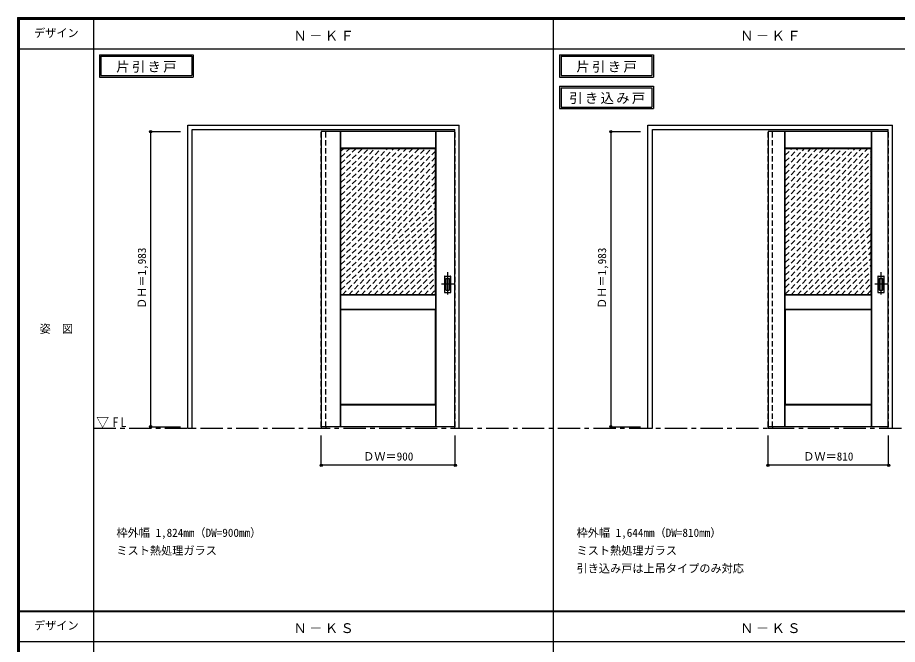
# Model space of a CAD drawing. Units: millimetres, scale not verified. Extents: x -6000 to 5700, y -4307 to 4260.
# Drawn here: x -6000 to -87, y -36 to 4175 of the extents above; entities that cross this region are included whole.
import ezdxf
from ezdxf.enums import TextEntityAlignment as Align

# ---------------------------------------------------------------- set-up
doc = ezdxf.new("R2010")
doc.units = ezdxf.units.MM
doc.header["$LTSCALE"] = 30
doc.header["$PDMODE"] = 32
doc.header["$PDSIZE"] = 15
doc.linetypes.add('CHAIN1', pattern=[8, 5, -1, 1, -1])
doc.linetypes.add('DASHED1', pattern=[1.8, 1.2, -0.6])
for name, color, linetype in [('0-1_通り芯', 4, 'CHAIN1'), ('0-2_扉', 4, 'DASHED1'), ('0-3_仕上げ', 7, 'Continuous'), ('0-4_枠', 3, 'Continuous'), ('0-6_引手', 3, 'Continuous'), ('0-A_文字', 7, 'Continuous'), ('0-B_寸法', 7, 'Continuous'), ('0-C_ハッチ', 4, 'DASHED1'), ('F-1_枠', 6, 'Continuous'), ('F-A_文字', 7, 'Continuous')]:
    doc.layers.add(name, color=color, linetype=linetype)
doc.styles.add('ＭＳ ゴシック', font='')
doc.styles.get('ＭＳ ゴシック').set_extended_font_data('MS Gothic')

msp = doc.modelspace()

# ---------------------------------------------------------------- linework, layer by layer
at = {"layer": '0-1_通り芯'}
for p, q in [((-3109.75, 2465), (-3109.75, 2303)), ((-197.25, 2465), (-197.25, 2303)), ((-3068.75, 2384), (-3150.75, 2384)), ((-156.25, 2384), (-238.25, 2384))]:
    msp.add_line(p, q, dxfattribs=at)
at = {"layer": '0-1_通り芯', "color": 7}
msp.add_line((-5490, 1418), (3233.5, 1418), dxfattribs=at)
at = {"layer": '0-2_扉'}
for p, q in [((-3958.75, 3409.5), (-3958.75, 3405.5)), ((-3061.75, 3409.5), (-3058.75, 3409.5)), ((-3058.75, 1426.5), (-3058.75, 3409.5)), ((-956.25, 3409.5), (-956.25, 3405.5)), ((-149.25, 3409.5), (-146.25, 3409.5)), ((-3061.75, 1426.5), (-3058.75, 1426.5))]:
    msp.add_line(p, q, dxfattribs=at)
at = {"layer": '0-2_扉', "color": 3, "linetype": 'Continuous'}
for p, q in [((-3061.75, 3409.5), (-3958.75, 3409.5)), ((-3958.75, 3409.5), (-3958.75, 1426.5)), ((-956.25, 3409.5), (-956.25, 1426.5)), ((-149.25, 3409.5), (-956.25, 3409.5)), ((-3061.75, 1426.5), (-3958.75, 1426.5)), ((-149.25, 1426.5), (-956.25, 1426.5))]:
    msp.add_line(p, q, dxfattribs=at)
at = {"layer": '0-2_扉'}
msp.add_lwpolyline([(-149.25, 1426.5), (-146.25, 1426.5), (-146.25, 3409.5)], dxfattribs=at)
at = {"layer": '0-3_仕上げ'}
for p, q in [((-3830.75, 1426.5), (-3830.75, 3409.5)), ((-3829.25, 3296), (-3829.25, 3409.5)), ((-3827.75, 3297.5), (-3827.75, 3409.5)), ((-3189.75, 3297.5), (-3189.75, 3409.5)), ((-3188.25, 3296), (-3188.25, 3409.5)), ((-3186.75, 1426.5), (-3186.75, 3409.5)), ((-844.25, 1426.5), (-844.25, 3409.5)), ((-841.25, 3297.5), (-841.25, 3409.5)), ((-261.25, 3297.5), (-261.25, 3409.5)), ((-259.75, 3296), (-259.75, 3409.5)), ((-258.25, 1426.5), (-258.25, 3409.5)), ((-3826.75, 3293.5), (-3829.25, 3296)), ((-3188.25, 3296), (-3190.75, 3293.5)), ((-3189.75, 3297.5), (-3188.25, 3296)), ((-841.25, 3297.5), (-842.75, 3296)), ((-261.25, 3297.5), (-841.25, 3297.5)), ((-3829.25, 2216), (-3829.25, 2311)), ((-3827.75, 2217.5), (-3827.75, 2309.5)), ((-3190.75, 2313.5), (-3188.25, 2311)), ((-3189.75, 2309.5), (-3188.25, 2311)), ((-3189.75, 2217.5), (-3189.75, 2309.5)), ((-3188.25, 2216), (-3188.25, 2311)), ((-842.75, 2216), (-842.75, 2311)), ((-261.25, 2309.5), (-841.25, 2309.5)), ((-841.25, 2217.5), (-841.25, 2309.5)), ((-262.25, 2313.5), (-259.75, 2311)), ((-261.25, 2309.5), (-259.75, 2311)), ((-261.25, 2217.5), (-261.25, 2309.5)), ((-259.75, 2216), (-259.75, 2311)), ((-3827.75, 2217.5), (-3829.25, 2216)), ((-3826.75, 2213.5), (-3829.25, 2216)), ((-3827.75, 2217.5), (-3189.75, 2217.5)), ((-841.25, 2217.5), (-842.75, 2216)), ((-840.25, 2213.5), (-842.75, 2216)), ((-841.25, 2217.5), (-261.25, 2217.5)), ((-3829.25, 1426.5), (-3829.25, 1574)), ((-3827.75, 1426.5), (-3827.75, 1572.5)), ((-3190.75, 1576.5), (-3188.25, 1574)), ((-3189.75, 1572.5), (-3188.25, 1574)), ((-3189.75, 1426.5), (-3189.75, 1572.5)), ((-3188.25, 1426.5), (-3188.25, 1574)), ((-842.75, 1426.5), (-842.75, 1574)), ((-841.25, 1426.5), (-841.25, 1572.5)), ((-261.25, 1572.5), (-841.25, 1572.5)), ((-262.25, 1576.5), (-259.75, 1574)), ((-261.25, 1572.5), (-259.75, 1574)), ((-261.25, 1426.5), (-261.25, 1572.5)), ((-259.75, 1426.5), (-259.75, 1574))]:
    msp.add_line(p, q, dxfattribs=at)
at = {"layer": '0-3_仕上げ', "color": 3}
for p, q in [((-3190.75, 3293.5), (-3826.75, 3293.5)), ((-3826.75, 2313.5), (-3826.75, 3293.5)), ((-3190.75, 2313.5), (-3190.75, 3293.5)), ((-262.25, 3293.5), (-840.25, 3293.5)), ((-840.25, 2313.5), (-840.25, 3293.5)), ((-262.25, 2313.5), (-262.25, 3293.5)), ((-3190.75, 2313.5), (-3826.75, 2313.5)), ((-262.25, 2313.5), (-840.25, 2313.5)), ((-3826.75, 2213.5), (-3190.75, 2213.5)), ((-3826.75, 1576.5), (-3826.75, 2213.5)), ((-3190.75, 1576.5), (-3190.75, 2213.5)), ((-840.25, 2213.5), (-262.25, 2213.5)), ((-840.25, 2213.5), (-840.25, 1576.5)), ((-262.25, 2213.5), (-262.25, 1576.5)), ((-3190.75, 1576.5), (-3826.75, 1576.5)), ((-262.25, 1576.5), (-840.25, 1576.5))]:
    msp.add_line(p, q, dxfattribs=at)
at = {"layer": '0-3_仕上げ'}
for points in [[(-840.25, 3293.5), (-842.75, 3296), (-842.75, 3409.5)], [(-3189.75, 3297.5), (-3827.75, 3297.5), (-3829.25, 3296)], [(-261.25, 3297.5), (-259.75, 3296), (-262.25, 3293.5)], [(-3189.75, 2309.5), (-3827.75, 2309.5), (-3829.25, 2311), (-3826.75, 2313.5)], [(-841.25, 2309.5), (-842.75, 2311), (-840.25, 2313.5)], [(-3189.75, 2217.5), (-3188.25, 2216), (-3190.75, 2213.5)], [(-261.25, 2217.5), (-259.75, 2216), (-262.25, 2213.5)], [(-3189.75, 1572.5), (-3827.75, 1572.5), (-3829.25, 1574), (-3826.75, 1576.5)], [(-841.25, 1572.5), (-842.75, 1574), (-840.25, 1576.5)]]:
    msp.add_lwpolyline(points, dxfattribs=at)
at = {"layer": '0-4_枠'}
for p, q in [((-4855.75, 1418), (-4855.75, 3453)), ((-4855.75, 3453), (-3031.75, 3453)), ((-3031.75, 1418), (-3031.75, 3453)), ((-1763.25, 1418), (-1763.25, 3453)), ((-1763.25, 3453), (-119.25, 3453)), ((-119.25, 1418), (-119.25, 3453)), ((-4825.75, 3423), (-3061.75, 3423)), ((-4825.75, 1418), (-4825.75, 3423)), ((-3061.75, 1418), (-3061.75, 3423)), ((-1733.25, 3423), (-149.25, 3423)), ((-1733.25, 1418), (-1733.25, 3423)), ((-149.25, 1418), (-149.25, 3423)), ((-3958.75, 1426.5), (-3958.75, 1418)), ((-3928.75, 1426.5), (-3928.75, 1418)), ((-956.25, 1426.5), (-956.25, 1418)), ((-926.25, 1426.5), (-926.25, 1418)), ((-4855.75, 1418), (-4825.75, 1418)), ((-3958.75, 1418), (-3928.75, 1418)), ((-3061.75, 1418), (-3031.75, 1418)), ((-1763.25, 1418), (-1733.25, 1418)), ((-956.25, 1418), (-926.25, 1418)), ((-149.25, 1418), (-119.25, 1418))]:
    msp.add_line(p, q, dxfattribs=at)
at = {"layer": '0-4_枠', "color": 4, "linetype": 'DASHED1'}
for p, q in [((-3958.75, 1426.5), (-3958.75, 3423)), ((-3928.75, 1426.5), (-3928.75, 3423)), ((-956.25, 1426.5), (-956.25, 3423)), ((-926.25, 1426.5), (-926.25, 3423))]:
    msp.add_line(p, q, dxfattribs=at)
at = {"layer": '0-6_引手'}
for p, q in [((-3130.75, 2437.5), (-3130.75, 2330.5)), ((-3129.25, 2439), (-3090.25, 2439)), ((-3088.75, 2330.5), (-3088.75, 2437.5)), ((-218.25, 2437.5), (-218.25, 2330.5)), ((-216.75, 2439), (-177.75, 2439)), ((-176.25, 2330.5), (-176.25, 2437.5)), ((-3129.25, 2329), (-3090.25, 2329)), ((-216.75, 2329), (-177.75, 2329))]:
    msp.add_line(p, q, dxfattribs=at)
at = {"layer": '0-6_引手', "color": 7}
for p, q in [((-3122.25, 2421.5), (-3122.25, 2346.5)), ((-3120.75, 2423), (-3098.75, 2423)), ((-3097.25, 2346.5), (-3097.25, 2421.5)), ((-209.75, 2421.5), (-209.75, 2346.5)), ((-208.25, 2423), (-186.25, 2423)), ((-184.75, 2346.5), (-184.75, 2421.5)), ((-3120.75, 2345), (-3098.75, 2345)), ((-208.25, 2345), (-186.25, 2345))]:
    msp.add_line(p, q, dxfattribs=at)
at = {"layer": '0-6_引手'}
for centre, start, end in [((-3129.25, 2437.5), 90, 180), ((-3090.25, 2437.5), 0, 90), ((-216.75, 2437.5), 90, 180), ((-177.75, 2437.5), 0, 90), ((-3129.25, 2330.5), 180, 270), ((-3090.25, 2330.5), 270, 0), ((-216.75, 2330.5), 180, 270), ((-177.75, 2330.5), 270, 0)]:
    msp.add_arc(centre, 1.5, start, end, dxfattribs=at)
at = {"layer": '0-6_引手', "color": 7}
for centre, start, end in [((-3120.75, 2421.5), 90, 180), ((-3098.75, 2421.5), 0, 90), ((-208.25, 2421.5), 90, 180), ((-186.25, 2421.5), 0, 90), ((-3120.75, 2346.5), 180, 270), ((-3098.75, 2346.5), 270, 0), ((-208.25, 2346.5), 180, 270), ((-186.25, 2346.5), 270, 0)]:
    msp.add_arc(centre, 1.5, start, end, dxfattribs=at)
at = {"layer": '0-A_文字'}
for p, q in [((-5450, 3925), (-5450, 3775)), ((-5440, 3915), (-5440, 3785)), ((-5440, 3915), (-4828.97, 3915)), ((-4828.97, 3915), (-4828.97, 3785)), ((-2357.5, 3925), (-2357.5, 3775)), ((-2347.5, 3915), (-2347.5, 3785)), ((-2347.5, 3915), (-1736.47, 3915)), ((-1736.47, 3915), (-1736.47, 3785)), ((-5440, 3785), (-4828.97, 3785)), ((-2347.5, 3785), (-1736.47, 3785)), ((-5450, 3775), (-4818.97, 3775)), ((-2357.5, 3775), (-1726.47, 3775)), ((-2357.5, 3713.53), (-2357.5, 3563.53)), ((-2347.5, 3703.53), (-2347.5, 3573.53)), ((-2347.5, 3703.53), (-1736.47, 3703.53)), ((-1736.47, 3703.53), (-1736.47, 3573.53)), ((-2357.5, 3563.53), (-1726.47, 3563.53)), ((-2347.5, 3573.53), (-1736.47, 3573.53))]:
    msp.add_line(p, q, dxfattribs=at)
for points in [[(-5450, 3925), (-4818.97, 3925), (-4818.97, 3775)], [(-2357.5, 3925), (-1726.47, 3925), (-1726.47, 3775)], [(-2357.5, 3713.53), (-1726.47, 3713.53), (-1726.47, 3563.53)]]:
    msp.add_lwpolyline(points, dxfattribs=at)
at = {"layer": '0-B_寸法', "color": 4}
for p, q in [((-5105.75, 3409.5), (-5105.75, 1426.5)), ((-5105.75, 3409.5), (-4905.75, 3409.5)), ((-2013.25, 3409.5), (-2013.25, 1426.5)), ((-2013.25, 3409.5), (-1813.25, 3409.5)), ((-5105.75, 1426.5), (-4905.75, 1426.5)), ((-2013.25, 1426.5), (-1813.25, 1426.5)), ((-3958.75, 1168), (-3958.75, 1368)), ((-3058.75, 1168), (-3058.75, 1368)), ((-956.25, 1168), (-956.25, 1368)), ((-146.25, 1168), (-146.25, 1368)), ((-3058.75, 1168), (-3958.75, 1168)), ((-146.25, 1168), (-956.25, 1168))]:
    msp.add_line(p, q, dxfattribs=at)
at = {"layer": '0-B_寸法'}
for p in [(-5105.75, 3409.5), (-2013.25, 3409.5), (-5105.75, 1426.5), (-2013.25, 1426.5), (-3958.75, 1168), (-3058.75, 1168), (-956.25, 1168), (-146.25, 1168)]:
    msp.add_point(p, dxfattribs=at)
at = {"layer": '0-C_ハッチ'}
for p, q in [((-3826.75, 3236.81), (-3770.06, 3293.5)), ((-3826.75, 2685.27), (-3218.52, 3293.5)), ((-3826.75, 2727.69), (-3260.94, 3293.5)), ((-3826.75, 2770.12), (-3303.37, 3293.5)), ((-3826.75, 2812.55), (-3345.8, 3293.5)), ((-3826.75, 2854.97), (-3388.22, 3293.5)), ((-3826.75, 2897.4), (-3430.65, 3293.5)), ((-3826.75, 2939.83), (-3473.08, 3293.5)), ((-3826.75, 2982.25), (-3515.5, 3293.5)), ((-3826.75, 3024.68), (-3557.93, 3293.5)), ((-3826.75, 3067.11), (-3600.36, 3293.5)), ((-3826.75, 3109.53), (-3642.78, 3293.5)), ((-3826.75, 3151.96), (-3685.21, 3293.5)), ((-3826.75, 3194.39), (-3727.64, 3293.5)), ((-3826.75, 3279.24), (-3812.49, 3293.5)), ((-3826.75, 2642.84), (-3190.75, 3278.84)), ((-840.25, 3208.56), (-755.31, 3293.5)), ((-840.25, 3123.71), (-670.46, 3293.5)), ((-840.25, 3166.13), (-712.88, 3293.5)), ((-840.25, 2741.87), (-288.62, 3293.5)), ((-840.25, 2784.3), (-331.05, 3293.5)), ((-840.25, 2826.72), (-373.47, 3293.5)), ((-840.25, 2869.15), (-415.9, 3293.5)), ((-840.25, 2911.57), (-458.32, 3293.5)), ((-840.25, 2954), (-500.75, 3293.5)), ((-840.25, 2996.43), (-543.18, 3293.5)), ((-840.25, 3038.85), (-585.6, 3293.5)), ((-840.25, 3081.28), (-628.03, 3293.5)), ((-840.25, 3250.99), (-797.74, 3293.5)), ((-840.25, 2699.44), (-262.25, 3277.44)), ((-3826.75, 2600.42), (-3190.75, 3236.42)), ((-3826.75, 2557.99), (-3190.75, 3193.99)), ((-840.25, 2657.02), (-262.25, 3235.02)), ((-3826.75, 2515.56), (-3190.75, 3151.56)), ((-840.25, 2614.59), (-262.25, 3192.59)), ((-840.25, 2572.16), (-262.25, 3150.16)), ((-3826.75, 2473.14), (-3190.75, 3109.14)), ((-840.25, 2529.74), (-262.25, 3107.74)), ((-3826.75, 2430.71), (-3190.75, 3066.71)), ((-3826.75, 2388.28), (-3190.75, 3024.28)), ((-840.25, 2487.31), (-262.25, 3065.31)), ((-840.25, 2444.88), (-262.25, 3022.88)), ((-3826.75, 2345.86), (-3190.75, 2981.86)), ((-840.25, 2402.46), (-262.25, 2980.46)), ((-3816.68, 2313.5), (-3190.75, 2939.43)), ((-840.25, 2360.03), (-262.25, 2938.03)), ((-3774.25, 2313.5), (-3190.75, 2897)), ((-3731.83, 2313.5), (-3190.75, 2854.58)), ((-840.25, 2317.6), (-262.25, 2895.6)), ((-801.93, 2313.5), (-262.25, 2853.18)), ((-3689.4, 2313.5), (-3190.75, 2812.15)), ((-759.5, 2313.5), (-262.25, 2810.75)), ((-3646.97, 2313.5), (-3190.75, 2769.73)), ((-3604.55, 2313.5), (-3190.75, 2727.3)), ((-717.08, 2313.5), (-262.25, 2768.33)), ((-674.65, 2313.5), (-262.25, 2725.9)), ((-3562.12, 2313.5), (-3190.75, 2684.87)), ((-632.22, 2313.5), (-262.25, 2683.47)), ((-3519.7, 2313.5), (-3190.75, 2642.45)), ((-589.8, 2313.5), (-262.25, 2641.05)), ((-3477.27, 2313.5), (-3190.75, 2600.02)), ((-3434.84, 2313.5), (-3190.75, 2557.59)), ((-547.37, 2313.5), (-262.25, 2598.62)), ((-504.94, 2313.5), (-262.25, 2556.19)), ((-3392.42, 2313.5), (-3190.75, 2515.17)), ((-462.52, 2313.5), (-262.25, 2513.77)), ((-3349.99, 2313.5), (-3190.75, 2472.74)), ((-3307.56, 2313.5), (-3190.75, 2430.31)), ((-420.09, 2313.5), (-262.25, 2471.34)), ((-377.66, 2313.5), (-262.25, 2428.91)), ((-3265.14, 2313.5), (-3190.75, 2387.89)), ((-335.24, 2313.5), (-262.25, 2386.49)), ((-3222.71, 2313.5), (-3190.75, 2345.46)), ((-292.81, 2313.5), (-262.25, 2344.06))]:
    msp.add_line(p, q, dxfattribs=at)
at = {"layer": 'F-1_枠'}
for p, q in [((-6000, 4175), (5700, 4175)), ((-6000, 4175), (-6000, -4205)), ((-6000, 4170), (5700, 4170)), ((-6000, 4165), (5700, 4165)), ((-5995, 4175), (-5995, -4205)), ((-5990, 4175), (-5990, -4205)), ((-5490, 4175), (-5490, -3790)), ((-2397.5, -3790), (-2397.5, 4175)), ((-6000, 3965), (5700, 3965)), ((-6000, 190.5), (5700, 190.5)), ((-6000, 187.5), (5700, 187.5)), ((-6000, 184.5), (5700, 184.5)), ((-6000, -15.5), (5700, -15.5))]:
    msp.add_line(p, q, dxfattribs=at)

# ---------------------------------------------------------------- texts
at = {"layer": '0-A_文字', "style": 'ＭＳ ゴシック'}
for s, p in [('枠外幅 1,824mm（DW=900mm）', (-5335.75, 670.5)), ('枠外幅 1,644mm（DW=810mm）', (-2243.25, 670.5)), ('ミスト熱処理ガラス', (-5335.75, 550.5)), ('ミスト熱処理ガラス', (-2243.25, 550.5)), ('引き込み戸は上吊タイプのみ対応', (-2243.25, 430.5))]:
    msp.add_text(s, height=54.99, dxfattribs=at).set_placement(p, align=Align.BOTTOM_LEFT)
at = {"layer": '0-A_文字', "char_height": 65.98, "attachment_point": 7, "style": 'ＭＳ ゴシック'}
for s, insert in [('\\T1.17;Ｎ－ＫＦ', (-4146.25, 4020)), ('\\T1.17;Ｎ－ＫＦ', (-1143.75, 4020)), ('\\T1.17;片引き戸', (-5336.98, 3805)), ('\\T1.17;片引き戸', (-2244.48, 3805)), ('\\T1.17;引き込み戸', (-2292.84, 3593.53)), ('\\T1.26;\\W0.95;▽FL', (-5471.25, 1418)), ('\\T1.17;Ｎ－ＫＳ', (-4146.25, 39.5)), ('\\T1.17;Ｎ－ＫＳ', (-1143.75, 39.5))]:
    msp.add_mtext(s, dxfattribs=dict(at, insert=insert))
at = {"layer": '0-B_寸法', "style": 'ＭＳ ゴシック'}
for p in [(-5120.75, 2217.75), (-2028.25, 2217.75)]:
    msp.add_text('ＤＨ＝1,983', height=54.99, rotation=90, dxfattribs=at).set_placement(p, align=Align.BOTTOM_LEFT)
for s, p in [('ＤＷ＝900', (-3677.5, 1183)), ('ＤＷ＝810', (-720, 1183))]:
    msp.add_text(s, height=54.99, dxfattribs=at).set_placement(p, align=Align.BOTTOM_LEFT)
at = {"layer": 'F-A_文字', "style": 'ＭＳ ゴシック'}
for s, p in [('デザイン', (-5890, 4027.5)), ('姿\u3000図', (-5852.5, 2040.25)), ('デザイン', (-5890, 47))]:
    msp.add_text(s, height=54.99, dxfattribs=at).set_placement(p, align=Align.BOTTOM_LEFT)

doc.saveas('drawing.dxf')
